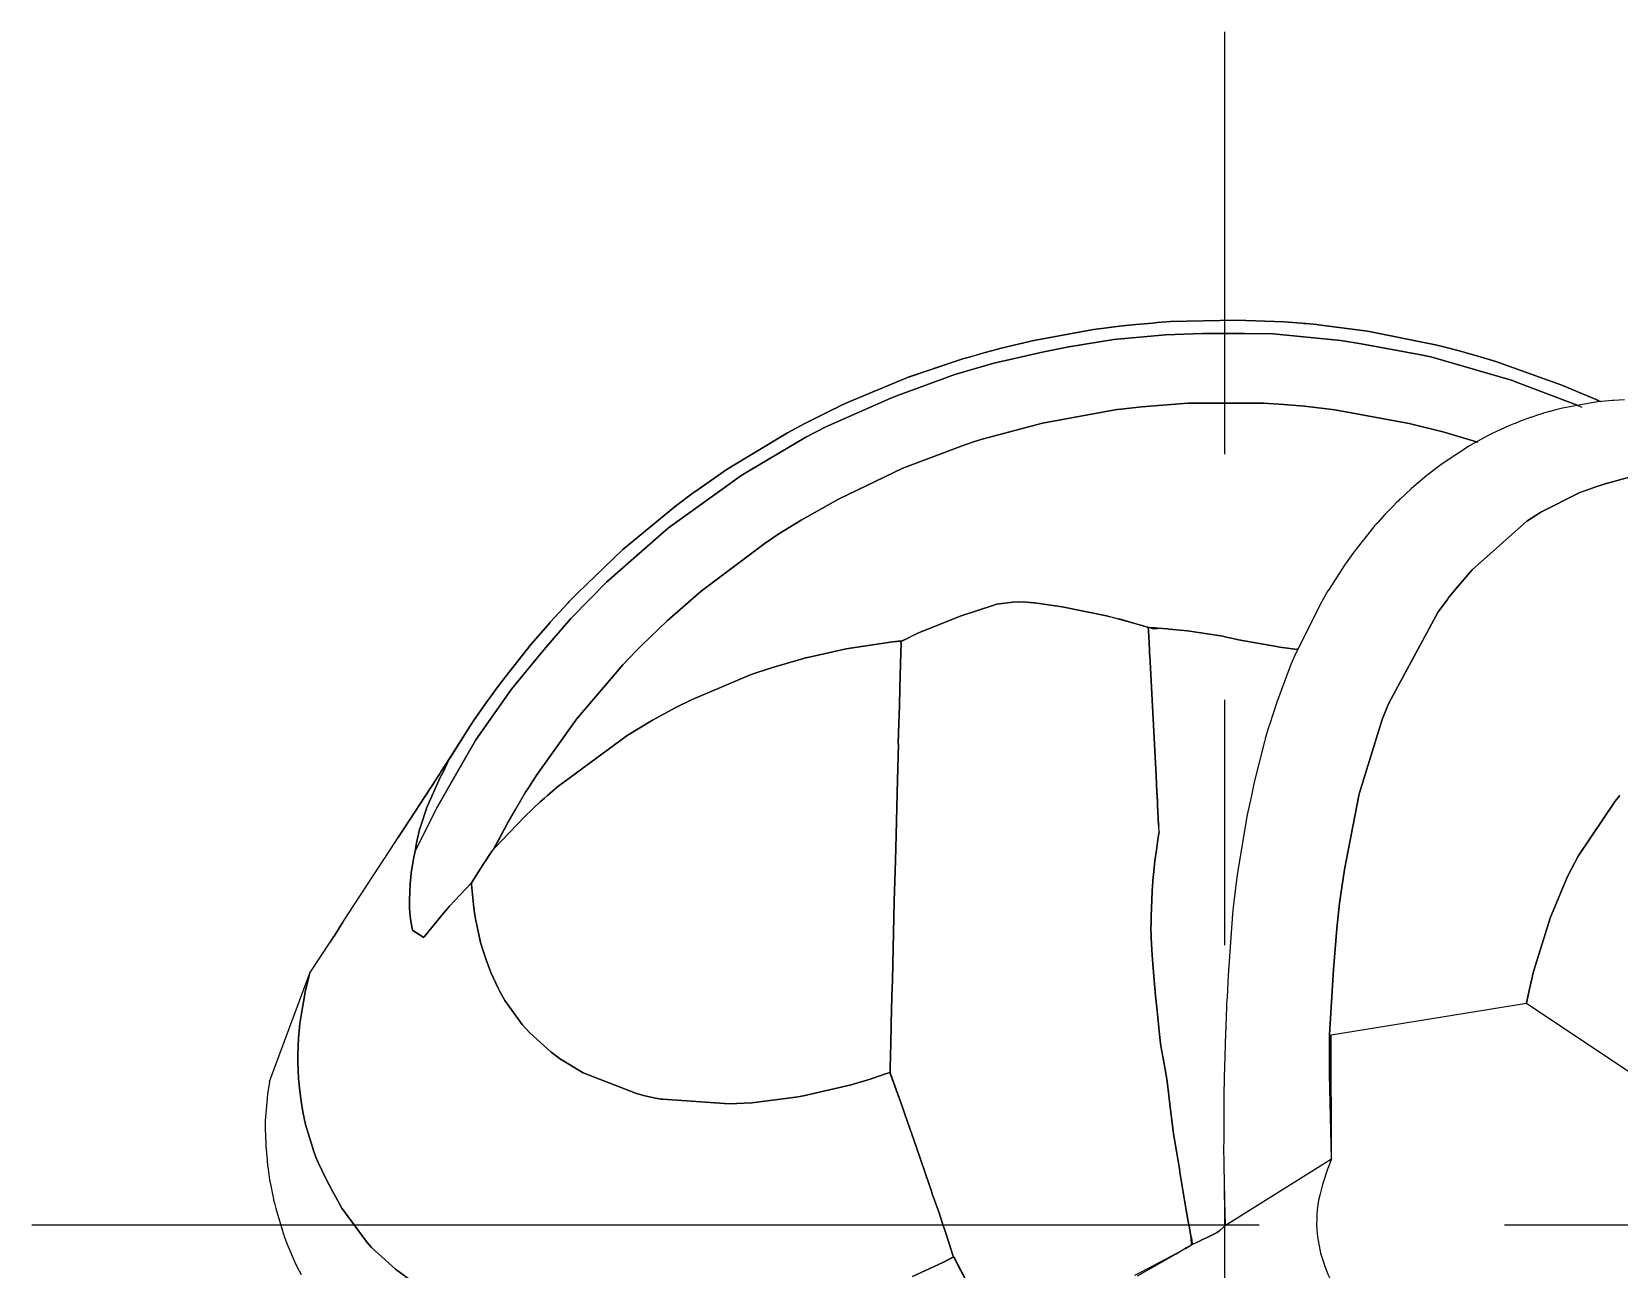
# Model space of a CAD drawing. Header units: millimetres. Extents: x -6.2 to 6.2, y -6.2 to 6.2.
# Drawn here: x -6.17 to 2.04, y -0.23 to 6.17 of the extents above; entities that cross this region are included whole.
import ezdxf

# ---------------------------------------------------------------- set-up
doc = ezdxf.new("R2010")
doc.units = ezdxf.units.MM
doc.linetypes.add('ACAD_ISO04W100', pattern=[30, 24, -3, 0, -3])
doc.linetypes.add('CENTER', pattern=[50.8, 31.75, -6.35, 6.35, -6.35])
doc.layers.add('中心线', color=2, linetype='ACAD_ISO04W100')
doc.layers.add('轮廓', color=4, linetype='Continuous')

msp = doc.modelspace()

# ---------------------------------------------------------------- linework, layer by layer
at = {"layer": '中心线', "linetype": 'CENTER', "ltscale": 0.2}
for p, q in [((0, -6.1727), (0, 6.1727)), ((-6.1727, 0), (6.1727, 0))]:
    msp.add_line(p, q, dxfattribs=at)
at = {"layer": '轮廓'}
for p, q in [((-4.9434, 0.742), (-4.7372, 1.2942)), ((0.5502, 0.984), (1.5604, 1.148)), ((1.5604, 1.148), (3.4315, -0.1041)), ((0.5509, 0.3418), (0.5502, 0.984)), ((-0.0023, -0.0043), (0.5509, 0.3418))]:
    msp.add_line(p, q, dxfattribs=at)
for points in [[(1.8229, 4.2401), (1.5028, 4.3624), (1.4876, 4.3678), (1.0658, 4.4915), (1.0058, 4.5032), (0.7056, 4.5589), (0.599, 4.5757), (0.2499, 4.6096), (0.1022, 4.612), (-0.116, 4.6111), (-0.3078, 4.6047), (-0.5747, 4.581), (-0.8075, 4.5419), (-0.8075, 4.5419), (-0.9361, 4.5172), (-1.1948, 4.4584), (-1.3978, 4.4003), (-1.6886, 4.2931), (-1.7275, 4.2772), (-2.0638, 4.1285), (-2.1672, 4.0758), (-2.4652, 3.9003), (-2.5045, 3.8751), (-2.8784, 3.6061), (-2.9182, 3.5727), (-3.1997, 3.3261), (-3.3803, 3.1409), (-3.3837, 3.1372), (-3.5237, 2.9755), (-3.69, 2.7725), (-3.8761, 2.5092), (-4.0432, 2.2188), (-4.0786, 2.1546), (-4.1904, 1.9308)], [(-4.1896, 1.932), (-4.0786, 2.1546), (-4.0432, 2.2188), (-3.967, 2.351), (-3.8761, 2.5092), (-3.69, 2.7725), (-3.5237, 2.9755), (-3.3837, 3.1372), (-3.3803, 3.1409), (-3.1997, 3.3261), (-2.9182, 3.5727), (-2.8784, 3.6061), (-2.5045, 3.8751), (-2.4652, 3.9003), (-2.1672, 4.0758), (-2.0638, 4.1285), (-1.7275, 4.2772), (-1.6886, 4.2931), (-1.3978, 4.4003), (-1.1948, 4.4584), (-0.9361, 4.5172), (-0.8075, 4.5419), (-0.5747, 4.581), (-0.3078, 4.6047), (-0.116, 4.6111), (0.1022, 4.612), (0.2499, 4.6096), (0.599, 4.5757), (0.7056, 4.5589), (1.0058, 4.5032), (1.0658, 4.4915), (1.4876, 4.3678), (1.5028, 4.3624), (1.8229, 4.2401), (1.847, 4.2302)], [(-4.0082, 2.4179), (-3.9065, 2.578), (-3.8841, 2.6124), (-3.8144, 2.712), (-3.7949, 2.7398), (-3.7639, 2.7828), (-3.7243, 2.8345), (-3.5897, 3.0044), (-3.4908, 3.1173), (-3.49, 3.1185), (-3.4442, 3.1692), (-3.3981, 3.219), (-3.3939, 3.2238), (-3.3517, 3.2668), (-3.1146, 3.4944), (-2.8415, 3.7192), (-2.8361, 3.7232), (-2.7509, 3.787), (-2.7427, 3.7925), (-2.6913, 3.829), (-2.5755, 3.9093), (-2.2624, 4.0975), (-2.1734, 4.1457), (-2.1353, 4.1657), (-2.0252, 4.2206), (-2.0129, 4.2258), (-1.9829, 4.2402), (-1.9397, 4.26), (-1.6426, 4.3835), (-1.3821, 4.4721), (-1.3512, 4.4816), (-1.3165, 4.4918), (-1.3127, 4.4935), (-1.2411, 4.5132), (-1.2081, 4.5221), (-1.1578, 4.536), (-0.9889, 4.5749), (-0.6791, 4.6316), (-0.6791, 4.6316), (-0.5292, 4.6509), (-0.4605, 4.659), (-0.4175, 4.6625), (-0.3744, 4.666), (-0.3504, 4.6682), (-0.2823, 4.6731), (0.0575, 4.6813), (0.307, 4.6714), (0.3955, 4.6647), (0.409, 4.663), (0.4182, 4.6626), (0.475, 4.6574), (0.4844, 4.656), (0.7378, 4.6235), (1.0893, 4.5535), (1.1329, 4.5429), (1.2373, 4.5146), (1.2405, 4.5141), (1.3034, 4.4968), (1.401, 4.4673), (1.7425, 4.3447), (1.9234, 4.269), (1.929, 4.2659), (1.9434, 4.2593)], [(1.9434, 4.2593), (1.929, 4.2659), (1.9234, 4.269), (1.7425, 4.3447), (1.401, 4.4673), (1.3034, 4.4968), (1.2405, 4.5141), (1.2373, 4.5146), (1.1329, 4.5429), (1.0893, 4.5535), (0.7378, 4.6235), (0.4844, 4.656), (0.475, 4.6574), (0.4182, 4.6626), (0.409, 4.663), (0.3955, 4.6647), (0.307, 4.6714), (0.0575, 4.6813), (-0.2823, 4.6731), (-0.3504, 4.6682), (-0.3744, 4.666), (-0.4175, 4.6625), (-0.4605, 4.659), (-0.5292, 4.6509), (-0.6791, 4.6316), (-0.9889, 4.5749), (-1.1578, 4.536), (-1.2081, 4.5221), (-1.2411, 4.5132), (-1.3165, 4.4918), (-1.3512, 4.4816), (-1.3821, 4.4721), (-1.6379, 4.3854), (-1.6426, 4.3835), (-1.9397, 4.26), (-1.9829, 4.2402), (-2.0129, 4.2258), (-2.0252, 4.2206), (-2.1353, 4.1657), (-2.1734, 4.1457), (-2.2624, 4.0975), (-2.5755, 3.9093), (-2.6913, 3.829), (-2.7427, 3.7925), (-2.7509, 3.787), (-2.8361, 3.7232), (-2.8415, 3.7192), (-3.1146, 3.4944), (-3.3517, 3.2668), (-3.3939, 3.2238), (-3.3981, 3.219), (-3.4442, 3.1692), (-3.49, 3.1185), (-3.4908, 3.1173), (-3.5897, 3.0044), (-3.7243, 2.8345), (-3.7639, 2.7828), (-3.7949, 2.7398), (-3.8144, 2.712), (-3.8841, 2.6124), (-3.9065, 2.578), (-4.0081, 2.4169)], [(-3.7822, 1.948), (-3.7156, 2.0714), (-3.7156, 2.0714), (-3.6703, 2.1484), (-3.6182, 2.2389), (-3.6061, 2.2562), (-3.5599, 2.3284), (-3.3538, 2.6165), (-3.1141, 2.8984), (-3.0448, 2.9716), (-3.0189, 2.9975), (-2.8851, 3.1257), (-2.7091, 3.2795), (-2.3792, 3.5276), (-2.3073, 3.5748), (-2.1919, 3.6459), (-1.9997, 3.7539), (-1.6665, 3.9142), (-1.3592, 4.0314), (-1.3007, 4.0508), (-1.2554, 4.0649), (-0.9442, 4.1482), (-0.5595, 4.2181), (-0.5386, 4.2208), (-0.43, 4.2328), (-0.1915, 4.2505), (0.2005, 4.2505), (0.3041, 4.2444), (0.4124, 4.2351), (0.5679, 4.2168), (0.9529, 4.1466), (1.1345, 4.1015), (1.2384, 4.071), (1.3017, 4.0517), (1.3083, 4.0489)], [(1.3083, 4.0489), (1.3017, 4.0517), (1.2384, 4.071), (1.1345, 4.1015), (0.9529, 4.1466), (0.5679, 4.2168), (0.4124, 4.2351), (0.3041, 4.2444), (0.2005, 4.2505), (-0.1915, 4.2505), (-0.43, 4.2328), (-0.5386, 4.2208), (-0.5595, 4.2181), (-0.9442, 4.1482), (-1.2554, 4.0649), (-1.3007, 4.0508), (-1.3592, 4.0314), (-1.6665, 3.9142), (-1.9997, 3.7539), (-2.1919, 3.6459), (-2.3073, 3.5748), (-2.3792, 3.5276), (-2.7091, 3.2795), (-2.8851, 3.1257), (-3.0189, 2.9975), (-3.0448, 2.9716), (-3.1141, 2.8984), (-3.3538, 2.6165), (-3.5599, 2.3284), (-3.6061, 2.2562), (-3.6182, 2.2389), (-3.7156, 2.0714), (-3.7812, 1.9481)], [(2.0678, 4.2681), (2.0114, 4.2652), (2.0053, 4.2652), (1.9294, 4.2579), (1.9165, 4.2566), (1.7463, 4.2256), (1.7112, 4.2174), (1.6812, 4.209), (1.6792, 4.2087), (1.6608, 4.2034), (1.6484, 4.1992), (1.6456, 4.1977), (1.6071, 4.1858), (1.5889, 4.1796), (1.5869, 4.1792), (1.5707, 4.1733), (1.5325, 4.1595), (1.5315, 4.1593), (1.5305, 4.1591), (1.5287, 4.1578), (1.524, 4.1559), (1.521, 4.1554), (1.5012, 4.1468), (1.5002, 4.1467), (1.4955, 4.1448), (1.4775, 4.1376), (1.4747, 4.1361), (1.4737, 4.1359), (1.469, 4.134), (1.3863, 4.0961), (1.3835, 4.0946), (1.3648, 4.0852), (1.286, 4.0429), (1.2832, 4.0414), (1.2804, 4.0399), (1.2647, 4.031), (1.1283, 3.941), (1.1239, 3.9371), (1.1032, 3.9223), (1.0451, 3.8775), (0.978, 3.82), (0.9638, 3.8084), (0.9081, 3.7559), (0.9037, 3.7521), (0.8969, 3.7448), (0.888, 3.7371), (0.87, 3.7187), (0.8372, 3.6855), (0.8364, 3.6844), (0.8332, 3.6797), (0.8314, 3.6784), (0.827, 3.6746), (0.7897, 3.6325), (0.7871, 3.63), (0.7871, 3.63), (0.7861, 3.6298), (0.7863, 3.6288), (0.7863, 3.6288), (0.7863, 3.6288), (0.7853, 3.6287), (0.7853, 3.6287), (0.7853, 3.6287), (0.7837, 3.6263), (0.7837, 3.6263), (0.7837, 3.6263), (0.7837, 3.6263), (0.7827, 3.6262), (0.7787, 3.6204), (0.7743, 3.6165), (0.7634, 3.6035), (0.6771, 3.4938), (0.6623, 3.4739), (0.6183, 3.4124), (0.5386, 3.2886), (0.5331, 3.2796), (0.4949, 3.2139), (0.4941, 3.2128), (0.3615, 2.9457), (0.3412, 2.8995), (0.2679, 2.7048), (0.2307, 2.5875), (0.228, 2.5799), (0.209, 2.5147), (0.2057, 2.5049), (0.2044, 2.5006), (0.1521, 2.2904), (0.1352, 2.2133), (0.1159, 2.1215), (0.0637, 1.8128), (0.0428, 1.6435), (0.0396, 1.6095), (0.0166, 1.2907), (0.0109, 1.179), (0.0091, 1.1431), (0.0078, 1.1276), (0.0046, 1.0306), (0.0043, 1.0265), (0.0018, 0.9428), (-0.0002, 0.8622), (-0.0022, 0.8273), (-0.0034, 0.7591), (-0.0037, 0.7377), (-0.0051, 0.6938), (-0.0062, 0.4296), (-0.0066, 0.4031), (-0.0055, 0.316), (-0.0043, 0.2116), (-0.0041, 0.2106), (-0.0043, 0.2055), (-0.0044, 0.2004), (-0.0042, 0.1995), (-0.0038, 0.1975), (-0.0035, 0.1955), (-0.0043, 0.1944), (-0.0041, 0.1934), (-0.004, 0.1924), (-0.004, 0.1924), (-0.0036, 0.1904), (-0.0034, 0.1894), (-0.0041, 0.1873), (-0.0033, 0.1773), (-0.0031, 0.1702), (-0.0034, 0.1549), (-0.0024, 0.1084), (-0.0011, 0.0782), (-0.0009, 0.0772), (-0.0017, 0.076), (-0.0012, 0.0731), (-0.001, 0.0721), (-0.001, 0.0721), (-0.0009, 0.0711), (-0.0007, 0.0701), (-0.0007, 0.0701), (-0.0007, 0.0701), (-0.0007, 0.0701), (-0.0007, 0.0701), (-0.0015, 0.0689), (-0.0015, 0.0689), (-0.0015, 0.0689), (-0.0015, 0.0689), (-0.0013, 0.068), (-0.0011, 0.067), (-0.0006, 0.064), (-0.0006, 0.064), (0.0016, -0.0006)], [(2.2185, 3.9027), (1.9676, 3.8341), (1.9512, 3.8292), (1.9196, 3.8185), (1.849, 3.7928), (1.8365, 3.7886), (1.6339, 3.6879), (1.624, 3.6811), (1.562, 3.6407), (1.2793, 3.3898), (1.1858, 3.2809), (1.1551, 3.242), (1.151, 3.2362), (1.1036, 3.171), (0.8486, 2.6995), (0.8243, 2.6414), (0.8139, 2.6142), (0.6968, 2.2361), (0.6933, 2.2213), (0.6185, 1.8395), (0.5935, 1.6645), (0.5791, 1.533), (0.5615, 1.3217), (0.5417, 0.9852), (0.5414, 0.8024), (0.5406, 0.7779), (0.5406, 0.7779), (0.548, 0.4827), (0.548, 0.4827)], [(0.5509, 0.3418), (0.5406, 0.7779), (0.5414, 0.8024), (0.5417, 0.9852), (0.5615, 1.3217), (0.5791, 1.533), (0.5935, 1.6645), (0.6185, 1.8395), (0.6933, 2.2213), (0.6968, 2.2361), (0.8139, 2.6142), (0.8243, 2.6414), (0.8486, 2.6995), (1.1036, 3.171), (1.151, 3.2362), (1.1551, 3.242), (1.1858, 3.2809), (1.2793, 3.3898), (1.562, 3.6407), (1.624, 3.6811), (1.6339, 3.6879), (1.8365, 3.7886), (1.9196, 3.8185), (1.9512, 3.8292), (1.9676, 3.8341), (2.2185, 3.9027)], [(-0.9905, 3.2191), (-1.044, 3.2228), (-1.0683, 3.2226), (-1.0715, 3.2231), (-1.0978, 3.2225), (-1.182, 3.2107), (-1.2003, 3.2054), (-1.3644, 3.1511), (-1.5844, 3.0626), (-1.6758, 3.017)], [(-1.6744, 3.0203), (-1.5844, 3.0626), (-1.3644, 3.1511), (-1.2003, 3.2054), (-1.182, 3.2107), (-1.0978, 3.2225), (-1.0715, 3.2231), (-1.0683, 3.2226), (-1.044, 3.2228), (-0.9905, 3.2191), (-0.9895, 3.2192), (-0.9895, 3.2192), (-0.9853, 3.218), (-0.8427, 3.1984), (-0.6131, 3.1516), (-0.5472, 3.1348), (-0.5472, 3.1348), (-0.5046, 3.124), (-0.5046, 3.124), (-0.5035, 3.1232), (-0.497, 3.1213), (-0.4361, 3.1036), (-0.4361, 3.1036), (-0.4329, 3.1031), (-0.4308, 3.1025), (-0.4285, 3.1009), (-0.4275, 3.101), (-0.4275, 3.101), (-0.4263, 3.1002), (-0.4253, 3.1004), (-0.4222, 3.0999), (-0.4222, 3.0999), (-0.4189, 3.0985), (-0.4158, 3.098), (-0.4156, 3.097), (-0.4039, 3.094), (-0.4039, 3.094), (-0.4027, 3.0932), (-0.4027, 3.0932), (-0.4018, 3.0934), (-0.4006, 3.0926), (-0.4006, 3.0926), (-0.3985, 3.0919), (-0.3975, 3.0921), (-0.3973, 3.0911), (-0.3963, 3.0913)], [(-0.3963, 3.0913), (-0.3963, 3.0913), (-0.3975, 3.0921), (-0.3975, 3.0921), (-0.3975, 3.0921), (-0.3973, 3.0911), (-0.3963, 3.0913), (-0.3985, 3.0919), (-0.4006, 3.0926), (-0.4006, 3.0926), (-0.4018, 3.0934), (-0.4027, 3.0932), (-0.5472, 3.1348), (-0.5046, 3.124), (-0.5046, 3.124), (-0.5035, 3.1232), (-0.497, 3.1213), (-0.4361, 3.1036), (-0.4361, 3.1036), (-0.4329, 3.1031), (-0.4308, 3.1025), (-0.4285, 3.1009), (-0.4275, 3.101), (-0.4275, 3.101), (-0.4263, 3.1002), (-0.4253, 3.1004), (-0.4222, 3.0999), (-0.4222, 3.0999), (-0.4189, 3.0985), (-0.4158, 3.098), (-0.4156, 3.097), (-0.4039, 3.094), (-0.4039, 3.094), (-0.4027, 3.0932), (-0.4027, 3.0932), (-0.6131, 3.1516), (-0.8427, 3.1984), (-0.9853, 3.218), (-0.9895, 3.2192)], [(-0.6131, 3.1516), (-0.5472, 3.1348), (-0.5472, 3.1348), (-0.5046, 3.124), (-0.5046, 3.124), (-0.5035, 3.1232), (-0.497, 3.1213), (-0.4361, 3.1036), (-0.4361, 3.1036), (-0.4329, 3.1031), (-0.4308, 3.1025), (-0.4285, 3.1009), (-0.4275, 3.101), (-0.4275, 3.101), (-0.4263, 3.1002), (-0.4253, 3.1004), (-0.4222, 3.0999), (-0.4222, 3.0999), (-0.4189, 3.0985), (-0.4158, 3.098), (-0.4156, 3.097), (-0.4039, 3.094), (-0.4039, 3.094), (-0.4027, 3.0932), (-0.4027, 3.0932), (-0.4027, 3.0932), (-0.3985, 3.0919), (-0.392, 3.09)], [(-0.3685, 3.083), (-0.3985, 3.0919), (-0.3985, 3.0919), (-0.3985, 3.0919), (-0.3985, 3.0919), (-0.3985, 3.0919), (-0.3985, 3.0919), (-0.4027, 3.0932), (-0.4027, 3.0932), (-0.4349, 3.1028), (-0.4349, 3.1028), (-0.4349, 3.1028)], [(-0.3963, 3.0913), (-0.3912, 3.0912), (-0.3603, 3.0885), (-0.3581, 3.0879), (-0.3562, 3.0882), (-0.3562, 3.0882), (-0.3562, 3.0882), (-0.3562, 3.0882), (-0.3552, 3.0884), (-0.3552, 3.0884), (-0.3552, 3.0884), (-0.3552, 3.0884), (-0.3552, 3.0884), (-0.3511, 3.0881), (-0.3479, 3.0876), (-0.347, 3.0878), (-0.2974, 3.0833), (-0.2882, 3.0829), (-0.1943, 3.0741), (-0.0105, 3.0456), (0.0065, 3.0415), (0.034, 3.0352), (0.0699, 3.0273), (0.2774, 2.9908), (0.2817, 2.9895), (0.3243, 2.9838), (0.3626, 2.9794), (0.3773, 2.9769)], [(-0.3562, 3.0882), (-0.3562, 3.0882), (-0.3562, 3.0882), (-0.3562, 3.0882), (-0.3581, 3.0879), (-0.3603, 3.0885), (-0.3912, 3.0912), (-0.3922, 3.091), (-0.3963, 3.0913), (-0.3963, 3.0913)], [(-0.3963, 3.0913), (-0.3963, 3.0913), (-0.3963, 3.0913), (-0.3963, 3.0913), (-0.3963, 3.0913), (-0.3952, 3.0732), (-0.3924, 3.0118), (-0.3884, 2.9312), (-0.3874, 2.9253), (-0.3872, 2.9132), (-0.3562, 2.3226), (-0.3518, 2.2401), (-0.351, 2.224), (-0.3491, 2.1898), (-0.3481, 2.1727), (-0.3428, 2.068), (-0.3428, 2.068)], [(-0.3825, 1.5503), (-0.3825, 1.5503), (-0.3827, 1.5513), (-0.3829, 1.5523), (-0.382, 1.5534), (-0.3822, 1.5544), (-0.3823, 1.5838), (-0.3811, 1.6115), (-0.3802, 1.6238), (-0.3804, 1.636), (-0.3759, 1.7261), (-0.3703, 1.8033), (-0.3697, 1.8115), (-0.3621, 1.8839), (-0.3546, 1.939), (-0.3469, 1.9932), (-0.3413, 2.0247), (-0.3414, 2.0256), (-0.3414, 2.0256), (-0.3397, 2.0331), (-0.3423, 2.0651), (-0.3428, 2.068), (-0.3428, 2.068), (-0.3481, 2.1727), (-0.3491, 2.1898), (-0.3518, 2.2401), (-0.3562, 2.3226), (-0.3872, 2.9132), (-0.3874, 2.9253), (-0.3884, 2.9312), (-0.3924, 3.0118), (-0.3952, 3.0732), (-0.3963, 3.0913), (-0.3963, 3.0913), (-0.3963, 3.0913)], [(-0.392, 3.09), (-0.3502, 3.0832), (-0.3685, 3.083)], [(0.3773, 2.9769), (0.3626, 2.9794), (0.3243, 2.9838), (0.2817, 2.9895), (0.2774, 2.9908), (0.0699, 3.0273), (0.034, 3.0352), (0.0065, 3.0415), (-0.0105, 3.0456), (-0.1943, 3.0741), (-0.2882, 3.0829), (-0.2974, 3.0833), (-0.347, 3.0878), (-0.3479, 3.0876), (-0.3511, 3.0881), (-0.3552, 3.0884), (-0.3552, 3.0884), (-0.3552, 3.0884), (-0.3552, 3.0884), (-0.3552, 3.0884)], [(-1.6756, 3.0211), (-1.7204, 3.0162), (-1.9598, 2.9801), (-2.166, 2.9346), (-2.1709, 2.9337), (-2.1796, 2.9312), (-2.3457, 2.8826), (-2.4501, 2.847), (-2.7565, 2.7188), (-2.8414, 2.6764), (-2.962, 2.6115), (-3.0923, 2.5327), (-3.4536, 2.2669), (-3.5046, 2.2223), (-3.5195, 2.2086), (-3.5425, 2.1893), (-3.6207, 2.1146), (-3.7812, 1.9481), (-3.7822, 1.948)], [(-3.7812, 1.9481), (-3.6207, 2.1146), (-3.5425, 2.1893), (-3.5195, 2.2086), (-3.5046, 2.2223), (-3.4536, 2.2669), (-3.0923, 2.5327), (-2.962, 2.6115), (-2.8414, 2.6764), (-2.7565, 2.7188), (-2.4501, 2.847), (-2.3457, 2.8826), (-2.1796, 2.9312), (-2.1709, 2.9337), (-2.166, 2.9346), (-1.9598, 2.9801), (-1.7204, 3.0162), (-1.6744, 3.0203)], [(-1.6758, 3.017), (-1.6758, 3.017), (-1.676, 3.0119), (-1.6758, 3.0109), (-1.6754, 3.0089), (-1.6773, 2.9619), (-1.6815, 2.7784), (-1.6842, 2.6845), (-1.6869, 2.5957), (-1.6895, 2.4896), (-1.689, 2.4866), (-1.694, 2.302), (-1.7015, 2.0163), (-1.7047, 1.8848), (-1.7103, 1.6746), (-1.7204, 1.2656), (-1.7229, 1.1819), (-1.7265, 1.0412), (-1.7286, 0.9321), (-1.7294, 0.931), (-1.7287, 0.927), (-1.729, 0.9169), (-1.7291, 0.9118), (-1.7297, 0.9035), (-1.7301, 0.9004), (-1.7298, 0.8984), (-1.7301, 0.8771), (-1.7299, 0.8761), (-1.7303, 0.8608), (-1.7305, 0.8506), (-1.7314, 0.8382), (-1.7318, 0.8351), (-1.7316, 0.8341), (-1.7319, 0.7894), (-1.7325, 0.7873)], [(-1.7319, 0.7894), (-1.7316, 0.8341), (-1.7318, 0.8351), (-1.7314, 0.8382), (-1.7305, 0.8506), (-1.7303, 0.8608), (-1.7299, 0.8761), (-1.7301, 0.8771), (-1.7298, 0.8984), (-1.7301, 0.9004), (-1.7297, 0.9035), (-1.7291, 0.9118), (-1.729, 0.9169), (-1.7287, 0.927), (-1.7294, 0.931), (-1.7286, 0.9321), (-1.7265, 1.0412), (-1.7229, 1.1819), (-1.7204, 1.2656), (-1.7103, 1.6746), (-1.7047, 1.8848), (-1.7015, 2.0163), (-1.694, 2.302), (-1.689, 2.4866), (-1.6895, 2.4896), (-1.6869, 2.5957), (-1.6842, 2.6845), (-1.6815, 2.7784), (-1.6773, 2.9619), (-1.6754, 3.0089), (-1.6758, 3.0109), (-1.676, 3.0119), (-1.6758, 3.017), (-1.6758, 3.017), (-1.6754, 3.0201), (-1.6756, 3.0211), (-1.6756, 3.0211)], [(0.3628, 2.9784), (0.3638, 2.9786), (0.3796, 2.9814)], [(-4.7353, 1.3006), (-4.629, 1.4636), (-4.6123, 1.4899), (-4.6115, 1.491), (-4.6105, 1.4912), (-4.6097, 1.4924), (-4.609, 1.4945), (-4.5627, 1.5656), (-4.3436, 1.9008), (-4.3429, 1.9029), (-4.3403, 1.9054), (-4.2765, 2.004), (-4.0782, 2.308), (-4.0784, 2.309), (-4.0768, 2.3113), (-4.0664, 2.3274), (-4.0591, 2.3378), (-4.0583, 2.339), (-4.056, 2.3434), (-4.0296, 2.3836), (-4.0082, 2.4179), (-4.0082, 2.4179)], [(-4.0082, 2.4179), (-4.0296, 2.3836), (-4.056, 2.3434), (-4.0583, 2.339), (-4.0591, 2.3378), (-4.0664, 2.3274), (-4.0768, 2.3113), (-4.0784, 2.309), (-4.0782, 2.308), (-4.2765, 2.004)], [(-4.1896, 1.932), (-4.1896, 1.932), (-4.1896, 1.932), (-4.1823, 1.9769), (-4.166, 2.0458), (-4.1582, 2.0705), (-4.1304, 2.1547), (-4.1298, 2.1568), (-4.06, 2.3143), (-4.0395, 2.3535), (-4.0358, 2.3612), (-4.0247, 2.3845), (-4.0111, 2.4113), (-4.0095, 2.4136), (-4.0095, 2.4136), (-4.0097, 2.4146), (-4.0081, 2.4169), (-4.0082, 2.4179)], [(-4.0081, 2.4169), (-4.0097, 2.4146), (-4.0095, 2.4136), (-4.0095, 2.4136), (-4.0111, 2.4113), (-4.0247, 2.3845), (-4.0358, 2.3612), (-4.0395, 2.3535), (-4.06, 2.3143), (-4.1298, 2.1568), (-4.1304, 2.1547), (-4.1582, 2.0705), (-4.166, 2.0458), (-4.1823, 1.9769), (-4.1896, 1.932)], [(2.0437, 2.2218), (2.0252, 2.2003), (2.0194, 2.1931), (1.8279, 1.9086), (1.7723, 1.8033), (1.6837, 1.5917), (1.597, 1.3114), (1.5738, 1.2129), (1.5615, 1.1559), (1.5604, 1.148)], [(1.5604, 1.148), (1.5615, 1.1559), (1.5738, 1.2129), (1.597, 1.3114), (1.6837, 1.5917), (1.7723, 1.8033), (1.8279, 1.9086), (2.0194, 2.1931), (2.0194, 2.1931), (2.0252, 2.2003), (2.0437, 2.2218)], [(-0.3424, 2.0712), (-0.3428, 2.068), (-0.3428, 2.068), (-0.3428, 2.068)], [(-0.3424, 2.0712), (-0.3428, 2.068), (-0.3426, 2.061), (-0.3422, 2.059)], [(-0.3422, 2.059), (-0.3422, 2.059)], [(-0.3397, 2.0331), (-0.3397, 2.0331), (-0.3414, 2.0256), (-0.3414, 2.0256), (-0.3413, 2.0247), (-0.3469, 1.9932), (-0.3546, 1.939), (-0.3621, 1.8839), (-0.3697, 1.8115), (-0.3703, 1.8033), (-0.3759, 1.7261), (-0.3804, 1.636), (-0.3802, 1.6238), (-0.3811, 1.6115), (-0.3823, 1.5838), (-0.3822, 1.5544), (-0.382, 1.5534), (-0.3829, 1.5523), (-0.3827, 1.5513), (-0.3825, 1.5503), (-0.3825, 1.5503)], [(-3.8979, 1.7692), (-3.9844, 1.6778), (-4.0125, 1.6474), (-4.0176, 1.6414), (-4.0431, 1.6136), (-4.1406, 1.4928), (-4.1439, 1.4882), (-4.1447, 1.487), (-4.2019, 1.5236), (-4.2038, 1.5345), (-4.2114, 1.5717), (-4.2123, 1.5767), (-4.2131, 1.5816), (-4.2151, 1.5985), (-4.2172, 1.6164), (-4.2178, 1.6366), (-4.2185, 1.6812), (-4.215, 1.765), (-4.2073, 1.8365), (-4.2063, 1.8366), (-4.206, 1.8407), (-4.205, 1.8521), (-4.1958, 1.9035), (-4.1931, 1.9172), (-4.1915, 1.9256), (-4.1907, 1.9267), (-4.1904, 1.9308), (-4.1896, 1.932)], [(-4.1904, 1.9308), (-4.1907, 1.9267), (-4.1915, 1.9256), (-4.1931, 1.9172), (-4.1958, 1.9035), (-4.205, 1.8521), (-4.206, 1.8407), (-4.2063, 1.8366), (-4.2073, 1.8365), (-4.215, 1.765), (-4.2185, 1.6812), (-4.2178, 1.6366), (-4.2172, 1.6164), (-4.2151, 1.5985), (-4.2131, 1.5816), (-4.2123, 1.5767), (-4.2114, 1.5717), (-4.2038, 1.5345), (-4.2019, 1.5236), (-4.1447, 1.487), (-4.1439, 1.4882), (-4.1406, 1.4928), (-4.0431, 1.6136), (-4.0176, 1.6414), (-4.0125, 1.6474), (-3.9844, 1.6778), (-3.8979, 1.7692)], [(-3.8979, 1.7692), (-3.8979, 1.7692), (-3.8979, 1.7692), (-3.8979, 1.7692), (-3.833, 1.873), (-3.8296, 1.8767), (-3.8271, 1.8801), (-3.8064, 1.9122), (-3.7902, 1.9354), (-3.7885, 1.9377), (-3.7869, 1.94), (-3.7837, 1.9447), (-3.7822, 1.948), (-3.7822, 1.948), (-3.7822, 1.948)], [(-3.7822, 1.948), (-3.7822, 1.948), (-3.7902, 1.9354), (-3.7885, 1.9377), (-3.7869, 1.94), (-3.7837, 1.9447), (-3.7871, 1.941), (-3.791, 1.9342), (-3.7926, 1.9319), (-3.7944, 1.9306), (-3.8271, 1.8801), (-3.8064, 1.9122), (-3.8239, 1.8848), (-3.8296, 1.8767), (-3.833, 1.873), (-3.8979, 1.7692)], [(-1.7329, 0.7892), (-1.7339, 0.7891), (-1.7655, 0.7784), (-1.7807, 0.7727), (-1.8355, 0.7549), (-1.9328, 0.7255), (-2.1796, 0.6678), (-2.219, 0.6609), (-2.4474, 0.6318), (-2.5652, 0.6262), (-2.9076, 0.6501), (-2.9169, 0.6515), (-2.9453, 0.6567), (-3.0001, 0.6683), (-3.0448, 0.6798), (-3.3207, 0.7875), (-3.4378, 0.8582), (-3.4858, 0.8944), (-3.5967, 0.9937), (-3.6347, 1.0367), (-3.7247, 1.161), (-3.7511, 1.2071), (-3.7588, 1.222), (-3.7981, 1.3065), (-3.8217, 1.3714), (-3.8437, 1.4386), (-3.852, 1.4686), (-3.8522, 1.4696), (-3.8765, 1.5841), (-3.8841, 1.6274), (-3.8875, 1.6583), (-3.8975, 1.7611), (-3.8977, 1.7621), (-3.8977, 1.7621), (-3.8979, 1.7692), (-3.8979, 1.7692), (-3.8979, 1.7692), (-3.8979, 1.7692)], [(-3.8979, 1.7692), (-3.8977, 1.7621), (-3.8977, 1.7621), (-3.8975, 1.7611), (-3.8875, 1.6583), (-3.8841, 1.6274), (-3.8765, 1.5841), (-3.8522, 1.4696), (-3.852, 1.4686), (-3.8437, 1.4386), (-3.8217, 1.3714), (-3.7981, 1.3065), (-3.7588, 1.222), (-3.7511, 1.2071), (-3.7247, 1.161), (-3.6347, 1.0367), (-3.5967, 0.9937), (-3.4858, 0.8944), (-3.4378, 0.8582), (-3.3207, 0.7875), (-3.0448, 0.6798), (-3.0001, 0.6683), (-2.9453, 0.6567), (-2.9169, 0.6515), (-2.9076, 0.6501), (-2.5652, 0.6262), (-2.4474, 0.6318), (-2.219, 0.6609), (-2.1796, 0.6678), (-1.9328, 0.7255), (-1.8355, 0.7549), (-1.7807, 0.7727), (-1.7655, 0.7784), (-1.7339, 0.7891), (-1.7329, 0.7892), (-1.7329, 0.7892), (-1.7319, 0.7894)], [(-4.5627, 1.5656), (-4.609, 1.4945), (-4.6097, 1.4924), (-4.6105, 1.4912), (-4.6115, 1.491), (-4.6123, 1.4899), (-4.629, 1.4636)], [(-0.3823, 1.5493), (-0.3822, 1.5483), (-0.382, 1.5473), (-0.3825, 1.5442), (-0.3827, 1.5401), (-0.3814, 1.4865), (-0.3782, 1.4221), (-0.3736, 1.3498), (-0.3597, 1.1847), (-0.3564, 1.1548), (-0.3512, 1.108), (-0.3361, 0.9705), (-0.3311, 0.9247), (-0.3091, 0.8057), (-0.2988, 0.7415), (-0.2901, 0.6689), (-0.2854, 0.6251), (-0.2654, 0.4712), (-0.2355, 0.2907), (-0.2326, 0.2739), (-0.2317, 0.2629), (-0.1998, 0.0766), (-0.1946, 0.0471), (-0.1896, 0.0185), (-0.1852, -0.0061), (-0.1747, -0.0662), (-0.1747, -0.0662), (-0.1745, -0.0672)], [(-0.1668, -0.0993), (-0.1717, -0.0657), (-0.1745, -0.0672), (-0.1745, -0.0672), (-0.1745, -0.0672), (-0.1745, -0.0672), (-0.1745, -0.0672), (-0.1745, -0.0672), (-0.1747, -0.0662), (-0.1747, -0.0662), (-0.1852, -0.0061), (-0.1896, 0.0185), (-0.1946, 0.0471), (-0.1998, 0.0766), (-0.2317, 0.2629), (-0.2326, 0.2739), (-0.2355, 0.2907), (-0.2357, 0.2917), (-0.2654, 0.4712), (-0.2854, 0.6251), (-0.2901, 0.6689), (-0.2988, 0.7415), (-0.3091, 0.8057), (-0.3299, 0.9178), (-0.3311, 0.9247), (-0.3361, 0.9705), (-0.3512, 1.108), (-0.3564, 1.1548), (-0.3597, 1.1847), (-0.3736, 1.3498), (-0.3782, 1.4221), (-0.3814, 1.4865), (-0.3827, 1.5401), (-0.3825, 1.5442), (-0.382, 1.5473), (-0.3822, 1.5483)], [(-0.3822, 1.5483), (-0.3825, 1.5503)], [(-4.7358, 1.2975), (-4.7358, 1.2975), (-4.7358, 1.2975), (-4.7358, 1.2975), (-4.7366, 1.2964), (-4.7366, 1.2964), (-4.7364, 1.2954), (-4.7372, 1.2942), (-4.7372, 1.2942), (-4.7381, 1.288), (-4.7413, 1.2772), (-4.7502, 1.2412), (-4.7506, 1.238), (-4.7513, 1.2359), (-4.7582, 1.2062), (-4.7579, 1.2043), (-4.7779, 1.0931), (-4.7779, 1.0931), (-4.7851, 1.0421), (-4.7853, 1.037), (-4.787, 1.0295), (-4.787, 1.0295), (-4.787, 1.0295), (-4.7876, 1.0213), (-4.7922, 0.9667), (-4.7949, 0.9246), (-4.7962, 0.8746), (-4.7965, 0.8705), (-4.7968, 0.843), (-4.7952, 0.7996), (-4.792, 0.7586), (-4.7871, 0.7076), (-4.7784, 0.6411), (-4.7697, 0.5858), (-4.7559, 0.5192), (-4.7142, 0.3803), (-4.7038, 0.3507), (-4.6934, 0.3261), (-4.6503, 0.2372), (-4.6154, 0.1713), (-4.6003, 0.1435), (-4.569, 0.0871), (-4.4381, -0.0909), (-4.4154, -0.1163), (-4.291, -0.2284), (-4.1928, -0.3015)], [(-4.1928, -0.3015), (-4.291, -0.2284), (-4.4154, -0.1163), (-4.4381, -0.0909), (-4.569, 0.0871), (-4.6003, 0.1435), (-4.6154, 0.1713), (-4.6503, 0.2372), (-4.6934, 0.3261), (-4.7038, 0.3507), (-4.7142, 0.3803), (-4.7559, 0.5192), (-4.7697, 0.5858), (-4.7784, 0.6411), (-4.7871, 0.7076), (-4.792, 0.7586), (-4.7952, 0.7996), (-4.7968, 0.843), (-4.7965, 0.8705), (-4.7962, 0.8746), (-4.7949, 0.9246), (-4.7922, 0.9667), (-4.7876, 1.0213), (-4.787, 1.0295), (-4.787, 1.0295), (-4.787, 1.0295), (-4.7853, 1.037), (-4.7851, 1.0421), (-4.7779, 1.0931), (-4.7779, 1.0931), (-4.7579, 1.2043), (-4.7582, 1.2062), (-4.7513, 1.2359), (-4.7506, 1.238), (-4.7502, 1.2412), (-4.7413, 1.2772), (-4.7381, 1.288), (-4.7372, 1.2942), (-4.7372, 1.2942), (-4.7364, 1.2954), (-4.7366, 1.2964), (-4.7366, 1.2964), (-4.7358, 1.2975), (-4.7358, 1.2975), (-4.7358, 1.2975)], [(-4.7353, 1.3006), (-4.7351, 1.2997), (-4.7351, 1.2997), (-4.7358, 1.2975)], [(-4.7353, 1.3006), (-4.7353, 1.3006)], [(-4.9434, 0.742), (-4.945, 0.7275), (-4.9524, 0.6775), (-4.9553, 0.6536)], [(-1.4032, -0.165), (-1.4043, -0.1642), (-1.4043, -0.1642), (-1.4069, -0.1555), (-1.4069, -0.1555), (-1.4177, -0.1229), (-1.4402, -0.0527), (-1.461, 0.0076), (-1.4808, 0.068), (-1.4889, 0.091), (-1.4972, 0.1149), (-1.5136, 0.1618), (-1.518, 0.1752), (-1.5182, 0.1762), (-1.5197, 0.179), (-1.5198, 0.18), (-1.5198, 0.18), (-1.52, 0.181), (-1.52, 0.181), (-1.52, 0.181), (-1.5202, 0.1819), (-1.5202, 0.1819), (-1.5204, 0.1829), (-1.5205, 0.1839), (-1.5205, 0.1839), (-1.5242, 0.1934), (-1.5266, 0.2011), (-1.5281, 0.2039), (-1.5973, 0.406), (-1.6542, 0.5675), (-1.6669, 0.6049), (-1.6687, 0.6096), (-1.7327, 0.7883), (-1.7329, 0.7892)], [(-1.7325, 0.7873), (-1.6687, 0.6096), (-1.6669, 0.6049), (-1.6542, 0.5675), (-1.5973, 0.406), (-1.5281, 0.2039), (-1.5266, 0.2011), (-1.5242, 0.1934), (-1.5205, 0.1839), (-1.5205, 0.1839), (-1.5204, 0.1829), (-1.5202, 0.1819), (-1.5202, 0.1819), (-1.52, 0.181), (-1.52, 0.181), (-1.52, 0.181), (-1.5198, 0.18), (-1.5198, 0.18), (-1.5197, 0.179), (-1.5182, 0.1762), (-1.518, 0.1752), (-1.5136, 0.1618), (-1.4972, 0.1149), (-1.4889, 0.091), (-1.4808, 0.068), (-1.461, 0.0076), (-1.4402, -0.0527), (-1.4177, -0.1229), (-1.4069, -0.1555), (-1.4069, -0.1555), (-1.4043, -0.1642), (-1.4043, -0.1642), (-1.4032, -0.165), (-1.403, -0.166), (-1.403, -0.166)], [(-4.9553, 0.6536), (-4.9649, 0.5412)], [(-4.9649, 0.5412), (-4.9657, 0.534), (-4.9655, 0.533), (-4.9651, 0.531), (-4.965, 0.4955), (-4.965, 0.4955), (-4.9621, 0.4219), (-4.9619, 0.4087), (-4.9553, 0.3368), (-4.9553, 0.3368), (-4.9527, 0.3048), (-4.9521, 0.3018), (-4.9421, 0.2335), (-4.9421, 0.2335), (-4.942, 0.2325), (-4.9414, 0.2296), (-4.9409, 0.2266), (-4.9404, 0.2237), (-4.9397, 0.2197), (-4.9224, 0.1334), (-4.9217, 0.1295), (-4.9176, 0.1119), (-4.9108, 0.0847), (-4.9108, 0.0847), (-4.9108, 0.0847), (-4.9108, 0.0847), (-4.8701, -0.0483), (-4.8689, -0.0491), (-4.8684, -0.052), (-4.866, -0.0597), (-4.8475, -0.1072), (-4.8127, -0.1894), (-4.8112, -0.1922), (-4.8011, -0.2148), (-4.7797, -0.2557)], [(-0.1668, -0.0993), (-0.1717, -0.0657), (-0.1745, -0.0672), (-0.1745, -0.0672), (-0.1745, -0.0672), (-0.1745, -0.0672), (-0.1745, -0.0672), (-0.1745, -0.0672), (-0.1747, -0.0662), (-0.1747, -0.0662), (-0.1852, -0.0061), (-0.1896, 0.0185)], [(-0.1747, -0.0662), (-0.1747, -0.0662), (-0.1852, -0.0061), (-0.1896, 0.0185)], [(-0.1748, -0.0652), (-0.1748, -0.0652), (-0.1748, -0.0652), (-0.1747, -0.0662), (-0.1745, -0.0672), (-0.1743, -0.0681), (-0.1698, -0.0938), (-0.1696, -0.1008)], [(-0.1748, -0.0652), (-0.1748, -0.0652), (-0.1748, -0.0652), (-0.1747, -0.0662), (-0.1747, -0.0662), (-0.1745, -0.0672)], [(-0.1696, -0.1008), (-0.1698, -0.0938), (-0.1743, -0.0681), (-0.1745, -0.0672), (-0.1747, -0.0662), (-0.1748, -0.0652), (-0.1748, -0.0652), (-0.1748, -0.0652), (-0.1748, -0.0652), (-0.1748, -0.0652), (-0.1747, -0.0662), (-0.1704, -0.0959), (-0.1696, -0.1008)], [(-0.1747, -0.0662), (-0.1745, -0.0672)], [(-0.1747, -0.0662), (-0.1745, -0.0672)], [(-0.1747, -0.0662), (-0.1747, -0.0662)], [(-0.1747, -0.0662), (-0.1747, -0.0662), (-0.1747, -0.0662), (-0.1745, -0.0672)], [(-0.1747, -0.0662), (-0.1745, -0.0672)], [(-0.1732, -0.1035), (-0.1732, -0.1035), (-0.1747, -0.0662), (-0.1732, -0.1035), (-0.1732, -0.1035)], [(-0.1696, -0.1008), (-0.1331, -0.0832), (-0.1321, -0.083), (-0.12, -0.0768), (-0.0879, -0.0631), (-0.0432, -0.04), (-0.0315, -0.0318), (-0.0269, -0.029), (-0.0243, -0.0265), (-0.0225, -0.0251), (-0.0217, -0.024), (-0.0207, -0.0238), (-0.0199, -0.0226), (-0.0199, -0.0226), (-0.0189, -0.0225), (-0.0163, -0.02), (-0.0129, -0.0163), (-0.005, -0.0089), (-0.0042, -0.0077), (0.0016, -0.0006), (0.0016, -0.0006), (0.0016, -0.0006)], [(-0.0207, -0.0238), (-0.0217, -0.024), (-0.0225, -0.0251), (-0.0243, -0.0265), (-0.0269, -0.029), (-0.0315, -0.0318), (-0.0432, -0.04), (-0.0879, -0.0631), (-0.12, -0.0768), (-0.1321, -0.083), (-0.1686, -0.1006), (-0.1686, -0.1006), (-0.1686, -0.1006)], [(-0.1696, -0.1008), (-0.1696, -0.1008), (-0.1696, -0.1008), (-0.1696, -0.1008), (-0.1696, -0.1008), (-0.1696, -0.1008), (-0.1704, -0.102), (-0.1714, -0.1022), (-0.1934, -0.1152), (-0.201, -0.1185), (-0.2183, -0.1297), (-0.2183, -0.1297), (-0.4328, -0.2437), (-0.4671, -0.2619)], [(-0.4528, -0.2625), (-0.389, -0.2268), (-0.2515, -0.1488), (-0.2276, -0.1344), (-0.2248, -0.1329), (-0.2203, -0.1301), (-0.2109, -0.1254), (-0.2109, -0.1254), (-0.2109, -0.1254), (-0.2109, -0.1254), (-0.2109, -0.1254), (-0.2109, -0.1254), (-0.2109, -0.1254), (-0.2119, -0.1256), (-0.2127, -0.1267), (-0.2119, -0.1256), (-0.2046, -0.1212), (-0.2046, -0.1212), (-0.2036, -0.121), (-0.1732, -0.1035), (-0.1704, -0.102), (-0.1704, -0.102), (-0.1704, -0.102), (-0.1696, -0.1008), (-0.1696, -0.1008), (-0.1686, -0.1006), (-0.1678, -0.0995), (-0.1668, -0.0993)], [(-0.389, -0.2268), (-0.2515, -0.1488), (-0.2203, -0.1301), (-0.1732, -0.1035), (-0.1714, -0.1022), (-0.1704, -0.102), (-0.1704, -0.102), (-0.1704, -0.102), (-0.1696, -0.1008), (-0.1678, -0.0995), (-0.1668, -0.0993)], [(-0.389, -0.2268), (-0.2515, -0.1488), (-0.2203, -0.1301), (-0.1732, -0.1035), (-0.1714, -0.1022), (-0.1704, -0.102), (-0.1704, -0.102)], [(-0.1696, -0.1008), (-0.1698, -0.0938), (-0.1696, -0.1008)], [(-0.1686, -0.1006), (-0.1696, -0.1008), (-0.1696, -0.1008)], [(-0.1696, -0.1008), (-0.1696, -0.1008)], [(-0.1696, -0.1008), (-0.1696, -0.1008), (-0.1696, -0.1008), (-0.1696, -0.1008)], [(-1.6158, -0.2665), (-1.4589, -0.1941), (-1.4032, -0.165)], [(-1.4041, -0.1652), (-1.4589, -0.1941), (-1.6158, -0.2665)], [(-1.1527, -0.6468), (-1.1547, -0.6411), (-1.1666, -0.6198), (-1.176, -0.6012), (-1.1853, -0.5825), (-1.2103, -0.5331), (-1.215, -0.5238), (-1.2184, -0.5163), (-1.2795, -0.4001), (-1.2828, -0.3926), (-1.2828, -0.3926), (-1.3814, -0.2079), (-1.3832, -0.2031), (-1.403, -0.166), (-1.4041, -0.1652)], [(-1.403, -0.166), (-1.3832, -0.2031), (-1.3814, -0.2079), (-1.3814, -0.2079), (-1.4032, -0.165), (-1.2828, -0.3926), (-1.2828, -0.3926), (-1.2795, -0.4001), (-1.2184, -0.5163), (-1.215, -0.5238), (-1.2103, -0.5331), (-1.1853, -0.5825), (-1.176, -0.6012), (-1.1666, -0.6198), (-1.1547, -0.6411), (-1.1527, -0.6468)]]:
    msp.add_lwpolyline(points, dxfattribs=at)
msp.add_lwpolyline([(1.5169, 0.8505), (1.5169, 0.8505)], close=True, dxfattribs=at)
msp.add_spline([(0.5509, 0.3418), (0.4849, 0.1275), (0.4805, -0.0714), (0.8024, -0.5672), (1.1349, -0.6806)], degree=3, dxfattribs=at)

doc.saveas('drawing.dxf')
